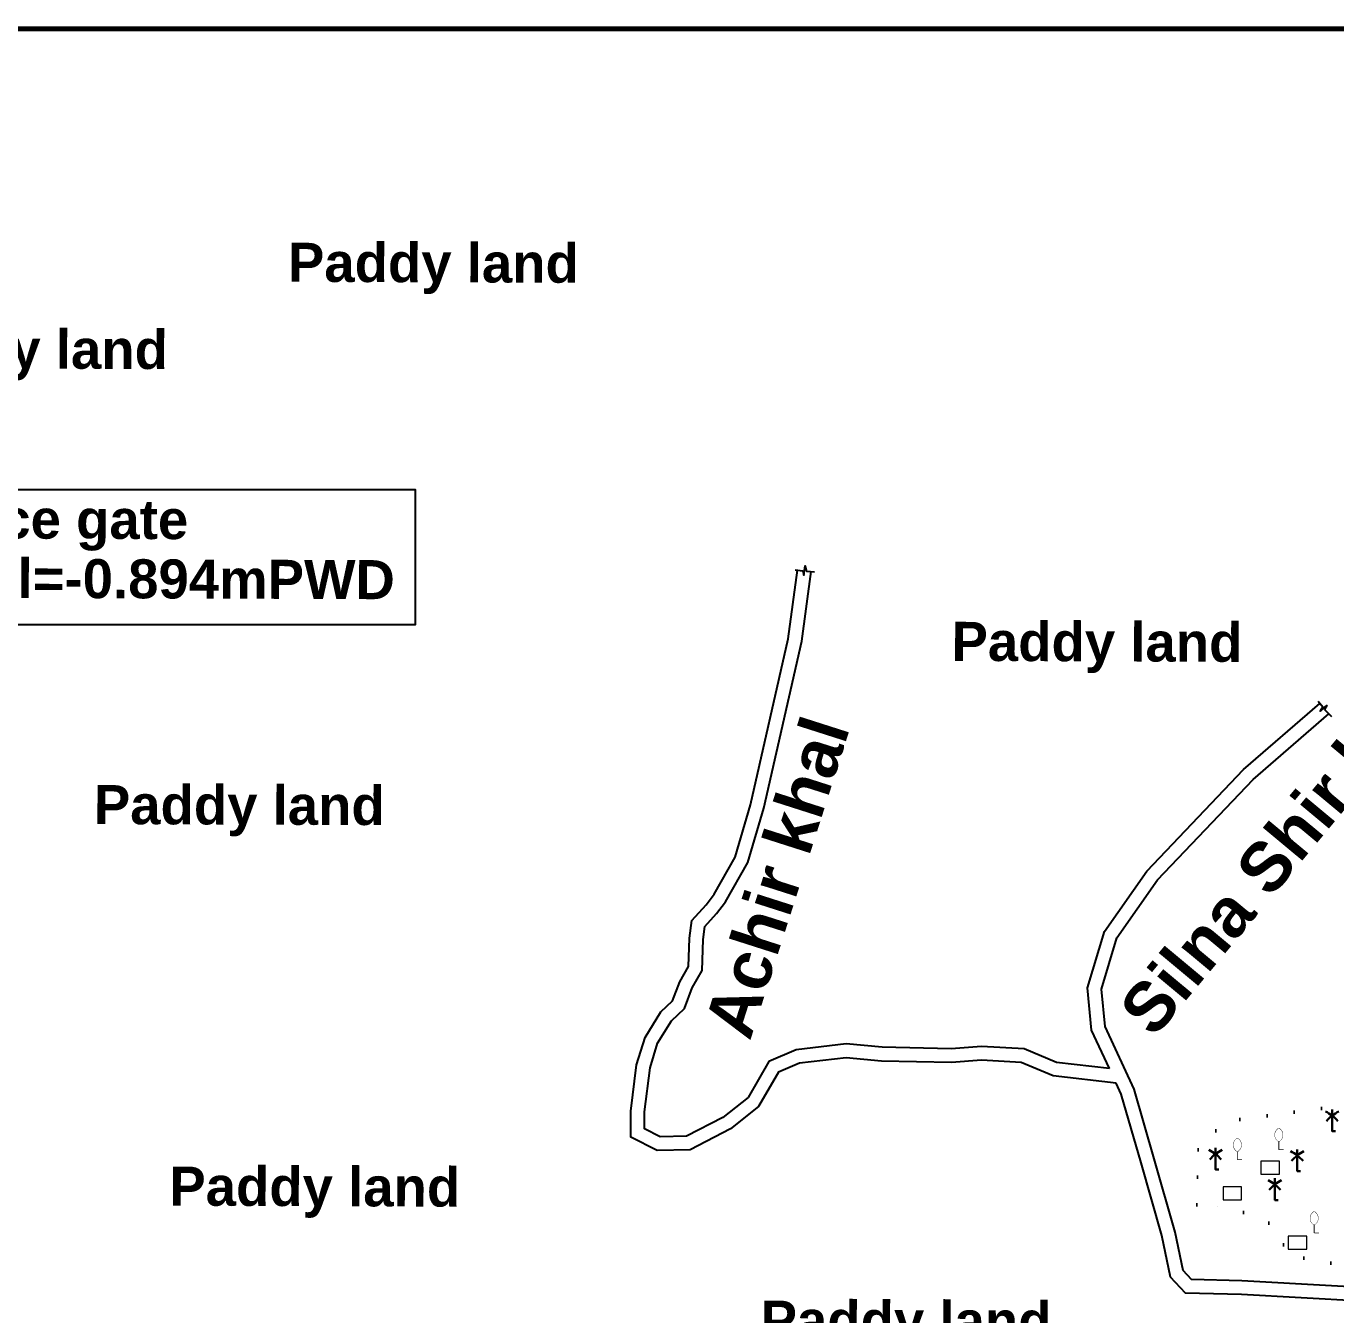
# Model space of a CAD drawing. Header units: millimetres. Extents: x 103 to 33048, y -150542 to -48.
# Drawn here: x 30684 to 31639, y -83059 to -82119 of the extents above; entities that cross this region are included whole.
import ezdxf

# ---------------------------------------------------------------- set-up
doc = ezdxf.new("R2010")
doc.units = ezdxf.units.MM
doc.header["$MEASUREMENT"] = 0
doc.linetypes.add('DOT2', pattern=[0.125, 0, -0.125])
for name, color, linetype in [('boundary', 7, 'Continuous'), ('Home Stead', 151, 'Continuous'), ('Khal', 4, 'Continuous'), ('TEXT', 5, 'Continuous'), ('Trees', 77, 'Continuous')]:
    doc.layers.add(name, color=color, linetype=linetype)
doc.layers.add('HOUSE', color=144, linetype='Continuous', lineweight=18)
doc.styles.add('sum', font='arialbd.ttf')

# ---------------------------------------------------------------- blocks, each defined once
blk = doc.blocks.new('A$C7FEE66E4')
at = {"layer": 'Trees', "linetype": 'Continuous', "const_width": 0.000142}
blk.add_lwpolyline([(0, 0.00001, 0.606435), (0, 0.00493, 0.606435)], format="xyb", close=True, dxfattribs=at)
at = {"layer": 'Trees', "linetype": 'Continuous', "const_width": 0.000252}
for points in [[(0, 0.00001), (0, -0.00287)], [(0, -0.00287), (0.00172, -0.00287)]]:
    blk.add_lwpolyline(points, dxfattribs=at)
blk = doc.blocks.new('A$C01DB3217')
at = {"layer": 'Trees', "color": 1, "lineweight": 30}
blk.add_lwpolyline([(0, 0.0028), (0, -0.00714), (0.00154, -0.00714)], dxfattribs=at)
for centre, start, end in [((-0.01201, -0.01535), 41.24911, 62.67823), ((0.01201, -0.01535), 117.32177, 138.75089)]:
    blk.add_arc(centre, 0.01949, start, end, dxfattribs=at)

msp = doc.modelspace()

# ---------------------------------------------------------------- linework, layer by layer
at = {"layer": 'boundary', "color": 0, "const_width": 3.85}
msp.add_lwpolyline([(28824.32, -82121.11), (33046.22, -82121.11), (33046.22, -85130.56), (28824.32, -85130.56), (28824.32, -82121.11)], dxfattribs=at)
at = {"layer": 'Home Stead', "color": 7, "linetype": 'DOT2', "lineweight": 50, "ltscale": 159.474072, "flags": 128}
msp.add_lwpolyline([(31537.4, -82978.64), (31538.64, -82934.5), (31560.42, -82917.71), (31656.24, -82904.65), (31694.82, -82913.98), (31730.91, -82915.85), (31750.8, -82916.87), (31751.44, -82947.55), (31751.44, -82987.97), (31737.13, -83001.64), (31702.29, -82979.89), (31687.41, -82970.59), (31677.4, -83006.62), (31657.49, -83025.27), (31603.98, -83015.33), (31594.64, -82994.19), (31562.91, -82980.51), (31537.4, -82978.64)], dxfattribs=at)
at = {"layer": 'HOUSE'}
for points in [[(31584.28, -82956.23), (31597.78, -82956.23), (31597.78, -82946.78), (31584.28, -82946.78), (31584.28, -82956.23)], [(31556.59, -82975.08), (31570.09, -82975.08), (31570.09, -82965.63), (31556.59, -82965.63), (31556.59, -82975.08)], [(31604.16, -83011.07), (31617.66, -83011.07), (31617.66, -83001.62), (31604.16, -83001.62), (31604.16, -83011.07)]]:
    msp.add_lwpolyline(points, dxfattribs=at)
at = {"layer": 'Khal', "color": 4, "linetype": 'Continuous'}
for points in [[(31478.58, -82889.92), (31432.62, -82884.6), (31409.26, -82874.8), (31380.52, -82873.13), (31358.53, -82875), (31307.41, -82873.81), (31281.73, -82871.44), (31247.74, -82875.3), (31232.33, -82881.95), (31217.86, -82906.94), (31197.28, -82923.36), (31167.87, -82938.52), (31143.84, -82939.02), (31124.64, -82929.44), (31124.64, -82910.27), (31128.79, -82876.65), (31134.97, -82856.7), (31146.46, -82838.04), (31155.11, -82829.82), (31160.26, -82816.12), (31166.64, -82804.88), (31167.5, -82784.28), (31169.07, -82771.23), (31179.48, -82759.83), (31185.44, -82752.17), (31200.75, -82725.08), (31211.83, -82686.89), (31239.48, -82565.92), (31246.1, -82515.83)], [(31473.66, -82879.28), (31435.18, -82874.83), (31411.55, -82864.92), (31380.38, -82863.11), (31358.23, -82864.99), (31307.99, -82863.82), (31281.62, -82861.39), (31245.14, -82865.53), (31225.33, -82874.08), (31210.15, -82900.3), (31191.82, -82914.92), (31165.34, -82928.57), (31146.1, -82928.97), (31134.64, -82923.25), (31134.64, -82910.89), (31138.61, -82878.75), (31144.15, -82860.87), (31154.29, -82844.4), (31163.67, -82835.49), (31169.34, -82820.37), (31176.53, -82807.71), (31177.48, -82785.08), (31178.62, -82775.61), (31187.13, -82766.29), (31193.79, -82757.73), (31210.03, -82728.98), (31221.52, -82689.4), (31249.33, -82567.69), (31256.05, -82516.88)], [(31244.5, -82515.65), (31250.16, -82516.3), (31250.9, -82519.59), (31251.88, -82512.73), (31252.67, -82516.51), (31258.53, -82517.14)], [(31473.66, -82879.28), (31460.76, -82851.35), (31457.77, -82820.39), (31470.07, -82779.46), (31501.03, -82735.34), (31571.58, -82661.21), (31627.3, -82613)], [(31791.87, -83045.25), (31701.1, -83041.47), (31570.41, -83034.19), (31533.7, -83033.13), (31527.47, -83026.58), (31521.56, -82998.66), (31506.37, -82945.25), (31491.68, -82894.44), (31470.55, -82848.7), (31467.92, -82821.39), (31479.18, -82783.88), (31508.78, -82741.69), (31578.49, -82668.45), (31633.84, -82620.57)]]:
    msp.add_lwpolyline(points, dxfattribs=at)
at = {"layer": 'Khal', "lineweight": 25, "ltscale": 0.1}
for points in [[(31626.07, -82611.51), (31629.43, -82615.57), (31627.56, -82618.64), (31632.32, -82614.56), (31630.72, -82617.43), (31635.8, -82622.53)], [(31791.43, -83055.24), (31700.61, -83051.46), (31569.98, -83044.18), (31529.29, -83043), (31518.27, -83031.42), (31511.85, -83001.06), (31496.76, -82948.01), (31482.29, -82897.94), (31478.58, -82889.92)]]:
    msp.add_lwpolyline(points, dxfattribs=at)
at = {"layer": 'TEXT', "color": 7}
msp.add_lwpolyline([(30514.05, -82536.35), (30210.86, -82587.28), (30514.05, -82555.41), (30967.43, -82555.41), (30967.43, -82457.26), (30514.05, -82457.26)], close=True, dxfattribs=at)

# ---------------------------------------------------------------- block references
at = {"layer": 'Trees', "ltscale": 0.1, "xscale": 1593.716513738735, "yscale": 1593.716513738735, "zscale": 1593.716513738727}
for p in [(31636.2, -82913.64), (31551.1, -82941.63), (31610.74, -82942.72), (31594.38, -82963.8)]:
    msp.add_blockref('A$C01DB3217', p, dxfattribs=at)
at = {"layer": 'Trees', "linetype": 'DOT2', "ltscale": 0.2, "xscale": 2021.017255074927, "yscale": 2021.017255074927, "zscale": 2021.017255074926}
for p in [(31597.29, -82932.67), (31567.05, -82939.99), (31623.07, -82993.44)]:
    msp.add_blockref('A$C7FEE66E4', p, dxfattribs=at)

# ---------------------------------------------------------------- texts
at = {"layer": 'TEXT', "color": 7, "attachment_point": 1, "style": 'sum'}
for s, insert, char_height, width, rotation in [('Paddy land ', (30874.55, -82277.09), 28.477, 551.2447, 359.79331), ('Paddy land ', (30574.82, -82339.97), 28.477, 551.2447, 359.79331), ('1V-Sluice gate ', (30529.9, -82463.81), 28.477, 551.2447, 359.79331), ('Sill level=-0.894mPWD\\P ', (30529.14, -82507.08), 28.477, 551.2447, 359.79331), ('Paddy land ', (31358.58, -82553.5), 28.477, 551.2447, 359.79331), ('Silna Shir khal', (31478.84, -82834.98), 35.5963, 689.0558, 50.24663), ('Achir khal', (31177.54, -82848.87), 35.596, 689.0558, 72.26285), ('Paddy land ', (30732.97, -82672.53), 28.477, 551.2447, 359.79331), ('Paddy land ', (30788.02, -82950.77), 28.477, 551.2447, 359.79331), ('Paddy land ', (31219.32, -83048.5), 28.477, 551.2447, 359.79331)]:
    msp.add_mtext(s, dxfattribs=dict(at, insert=insert, char_height=char_height, width=width, rotation=rotation))

doc.saveas('drawing.dxf')
